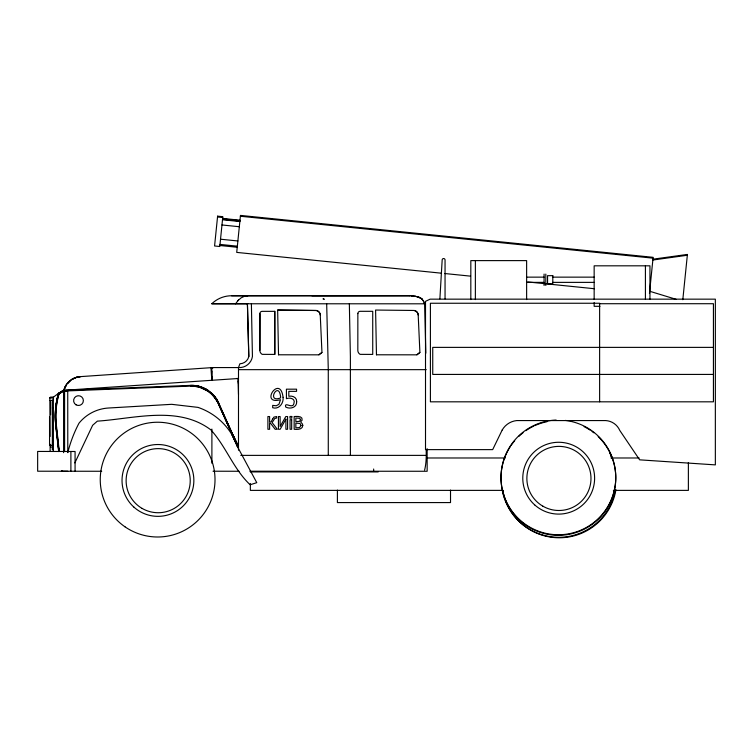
<?xml version="1.0" encoding="UTF-8"?>
<svg xmlns="http://www.w3.org/2000/svg" width="753" height="753" viewBox="0 0 753 753"><rect width="100%" height="100%" fill="white"/><g stroke="black" fill="none" stroke-linecap="round" stroke-linejoin="round"><path stroke-width="1.13" d="M259.86 350.371L259.898 313.559A2.268 2.259 0 0 1 262.251 311.347L274.789 311.347L274.789 354.409L262.232 354.362A4.565 4.556 0 0 1 259.86 350.371L259.917 313.606M211.819 376.651L211.809 380.19L210.953 367.671M50.131 397.415L53.378 397.255A60.984 60.984 0 0 1 63.817 390.289L63.864 391.042L190.707 386.101L190.725 385.385C203.178 384.952 215.405 393.113 219.518 404.907L238.362 447.188L233.439 436.175M439.884 298.837L442.171 259.973A1.44 1.44 0 0 1 443.611 258.533A1.44 1.44 0 0 1 445.051 259.973L445.051 298.837M193.803 385.47L193.747 386.176L199.686 387.268L207.866 391.108L208.261 390.515A30.007 30.007 0 0 0 190.707 385.385L63.836 390.327A60.72 60.72 0 0 0 58.433 393.546A82.115 82.115 0 0 0 55.6 423.892L58.659 451.489M49.877 397.979L50.027 397.462M649.453 293.491L653.124 257.328L240.471 215.414L236.715 252.396L441.286 273.179M682.811 299.694L687.414 254.429L652.936 259.201M196.74 386.562L196.872 385.865L190.725 385.621M68.09 451.489L68.316 450.586M63.967 390.553L58.612 393.678L57.972 396.059A81.813 81.813 0 0 0 55.901 423.864L56.682 431.78M58.273 396.144L58.885 393.875L61.426 392.417M199.686 387.268L199.884 386.581L196.862 385.922M62.518 391.193L63.845 390.336C65.417 384.049 70.537 378.853 76.834 377.281M202.538 388.256L202.811 387.597M74.848 462.907L92.638 425.285L97.344 421.143C134.467 418.668 178.292 405.236 210.934 429.925C226.173 446.783 233.496 469.015 250.128 484.763L256.773 482.673L237.844 447.386L217.824 402.3M205.277 389.546L205.607 388.915M212.741 367.963L213.137 367.539L80.317 376.632A18.345 18.317 86.1 0 0 63.836 390.327A60.635 60.635 0 0 0 58.48 393.584A82.03 82.03 0 0 0 55.656 423.892M235.548 303.807L238.494 299.976M210.736 392.379L210.275 392.925L214.483 397.255L217.711 402.366L218.342 402.046M237.722 300.824L241.101 297.877L244.349 296.324M212.487 394.986L213.005 394.487M214.483 397.255L215.038 396.822M318.914 354.785L321.936 352.432M416.87 354.785L419.882 352.432M58.696 393.734L59.901 392.897M64.014 390.647L58.79 393.8L58.169 396.116A81.71 81.71 0 0 0 56.004 423.854M216.224 399.73L216.826 399.344M60.033 393.132L64.071 390.741M73.305 378.693L71.667 379.672A18.364 18.317 86.1 0 1 80.58 376.622L78.425 376.858M61.2 392.049L62.584 391.296M62.772 391.635L64.146 390.892L63.817 390.289M50.235 397.33L53.397 397.302M232.931 436.429L233.562 436.109L236.771 442.548L238.503 447.141L237.844 447.386A63.506 63.506 0 0 0 198.001 407.382L171.703 404.323L108.404 408.022A41.048 41.048 0 0 0 78.99 423.205A130.222 130.222 0 0 0 67.789 452.628L67.732 391.108L63.581 391.061M323.63 298.687L323.028 298.969L323.555 298.612L324.374 299.459M237.826 447.338L238.485 447.094L237.844 447.386L231.651 434.17M74.763 377.902L78.688 376.848M237.901 447.31L219.048 405.123M244.339 296.277L246.645 295.854M67.742 471.265L61.417 471.218L62.047 471.124M61.435 471.265L62.066 471.171M652.851 260.02L687.329 255.248M63.836 390.327L238.494 378.486L236.583 378.486M246.626 295.807L247.822 295.797M311.902 295.75L409.867 295.656L231.613 295.797M526.629 277.142L544.071 277.142M552.796 277.142L594.155 277.142M526.629 282.375L544.071 282.375M552.796 282.375L594.155 282.375M409.867 295.656L231.595 295.75A28.529 28.51 -90 0 0 211.791 303.76L424.636 303.807L425.831 353.195M211.791 303.76L247.803 303.76M424.155 303.713L424.636 303.807L424.118 302.537M599.623 303.713L713.43 303.713L713.43 401.82L430.405 401.82L430.405 303.252L599.623 303.252L599.623 401.82M599.972 306.32L594.155 306.32L594.155 302.584M713.43 347.378L432.74 347.378L432.74 374.42L713.43 374.42M278.506 354.785L318.933 354.832L321.955 352.479L320.251 314.97A4.8 4.782 0 0 0 316.316 310.471L277.65 310.048L278.525 354.832M376.453 354.785L416.889 354.832L419.901 352.479L418.197 314.97A4.8 4.782 0 0 0 414.272 310.471L375.596 310.048L376.472 354.832M211.922 371.078A18.317 2.024 86.1 0 0 211.809 380.19L211.809 367.568L238.494 367.568A13.159 13.112 0 0 0 252.434 356.489L251.389 303.807M238.494 369.657L426.226 369.657M53.397 397.979L49.858 397.932L49.877 400.445L53.397 400.445M53.397 400.107L52.352 400.107L52.352 449.739L53.397 449.673M52.352 407.938L53.397 407.938M52.352 444.571L53.397 444.571M53.397 445.437L50.131 445.437L50.131 451.489M240.781 455.377L426.226 455.377L426.226 449.503M426.951 457.984L505.319 457.984M611.003 457.984L639.137 457.984M101.721 471.265L37.65 471.218L37.65 451.442L75.074 451.489L75.074 471.265M213.033 471.218L239.059 471.265M249.911 471.218L427.158 471.265L427.139 448.684M250.354 471.915L378.213 471.915M503.249 490.382L250.354 490.382L250.354 483.454M613.384 490.382L688.374 490.382L688.374 462.606M277.669 310.095L316.335 310.518A4.8 4.782 0 0 1 320.27 315.018M190.716 385.724L193.775 385.8M190.716 385.837L196.787 386.317M190.716 385.969C197.813 385.8 204.91 388.275 210.36 392.821M411.693 295.854L409.848 295.609L411.693 295.854A28.529 28.529 0 0 1 417.096 296.729L421.576 298.687M190.707 385.442L190.707 386.101M411.675 295.807L413.51 296.033M240.395 216.243L653.039 258.157M217.523 216.986L222.728 217.513M222.634 218.436L239.991 220.196M222.577 218.935L239.934 220.704M222.549 219.255L239.906 221.015M222.502 219.763L239.849 221.523M221.966 224.968L239.322 226.728M220.525 239.209L237.882 240.969M219.989 244.414L237.346 246.184M219.885 245.506L237.242 247.266M444.797 273.527L470.512 276.144M527.797 281.961L594.428 288.728M193.785 385.696L199.818 386.807L205.447 389.216M413.491 295.985L415.317 296.324M415.298 296.277L418.216 297.059M196.806 386.195L199.79 386.91M418.197 297.011L420.447 297.877M649.679 291.26L676.053 299.299M199.846 386.713L208.129 390.713M199.752 387.023L205.39 389.32L212.76 394.723M205.578 388.972L208.223 390.562M58.423 393.499L58.988 393.951L58.386 396.172A81.484 81.484 0 0 0 56.23 423.835L59.299 451.489M208.186 390.628L212.901 394.581L216.779 399.382M208.007 390.892L212.675 394.807L218.041 402.196L238.287 447.131M421.482 298.565L422.329 299.459L421.558 298.64M212.835 394.647L216.629 399.466M212.581 394.892L216.337 399.655M423.638 301.445L422.311 299.412A6.598 6.598 0 0 0 418.856 297.2M234.324 438.274L216.44 399.589M216.713 399.419L233.355 436.213M423.092 300.353L423.675 301.539M234.277 438.293L238.08 447.301M423.619 301.398L424.137 302.584M238.117 380.971L238.494 383.87M59.073 451.518L58.103 443.63M58.969 451.527L57.096 435.733M58.79 451.555L56.588 431.789M58.216 443.611L56.899 431.761M57.209 435.723L56.381 427.817M56.852 435.761L55.722 423.883A81.926 81.926 0 0 1 58.546 393.621M56.117 423.845L56.494 427.808M211.791 367.52L211.828 368.443M238.042 378.448L238.494 394.459M248.801 356.527L247.417 303.76L248.819 356.574A9.497 9.469 0 0 1 239.887 363.784L238.494 367.568L238.494 450.2M326.68 303.807L328.28 369.657L328.28 455.377M349.345 303.807L350.39 356.489L350.39 455.377M49.858 400.398L50.075 436.495M649.952 299.289L649.952 265.818L594.155 265.818L594.155 299.289M645.415 265.818L645.415 299.289M545.821 274.092L545.821 285.481M544.071 274.092L544.071 285.481M526.629 299.581L526.629 260.613L470.823 260.613L470.823 299.581M475.369 260.613L475.369 299.581M450.52 490.09L450.52 502.58L337.4 502.58L337.4 490.09M373.657 469.015L373.657 471.265M274.77 311.309L274.77 354.362M211.894 429.088L211.894 463.255M70.895 451.489L70.895 471.265M64.579 391.108L64.589 451.489M63.581 391.014L63.61 452.675M53.378 397.255L53.397 451.489M50.602 401.669L50.602 414.818M49.547 416.682L49.557 445.051M212.478 367.963A18.317 2.024 86.1 0 1 212.864 367.539M50.78 447.498A100.525 100.525 0 0 1 50.244 444.317A100.525 100.525 0 0 0 50.762 447.451M62.499 391.146A60.419 60.419 0 0 0 58.527 393.574A60.635 60.635 0 0 1 63.826 390.346M414.282 310.518A4.8 4.782 0 0 1 418.216 315.018M426.245 455.377A22.308 6.391 -90 0 1 424.588 470.173M615.926 489.648A57.388 57.388 0 0 1 507.418 504.934M506.938 503.889A57.388 57.388 0 0 1 502.835 490.664M609.601 452.779A57.388 57.388 0 0 1 612.104 457.946M615.173 490.335A57.388 57.388 0 0 1 502.279 490.212M610.608 455.396A57.388 57.388 0 0 1 611.991 458.549M565.352 420.419A57.388 57.388 0 0 1 606.014 509.386A57.388 57.388 0 0 1 508.284 505.348A57.388 57.388 0 0 1 556.147 420.033M598.193 436.599A57.388 57.388 0 0 1 602.052 515.174A57.388 57.388 0 0 1 523.853 523.768A57.388 57.388 0 0 1 510.562 446.228M511.202 445.287A57.388 57.388 0 0 1 514.713 440.712M518.695 436.495A57.388 57.388 0 0 1 523.043 432.73M525.839 430.678A57.388 57.388 0 0 1 533.849 426.066M534.894 425.586A57.388 57.388 0 0 1 546.989 421.699M584.083 426.631A57.388 57.388 0 0 1 590.098 430.104M591.98 431.413A57.388 57.388 0 0 1 593.816 432.796M357.854 313.559L357.826 350.418A4.565 4.556 0 0 0 360.179 354.362L372.735 354.409L372.726 311.309L360.179 311.309A2.268 2.259 0 0 0 357.873 313.606M280.587 396.775L280.53 397.942C265.8 403.467 278.704 379.973 280.587 396.775M283.072 397.311C283.806 403.147 279.024 409.707 272.69 407.75L272.69 405.387L276.276 405.782L278.949 404.276L280.521 399.702C258.938 405.547 280.116 373.535 283.072 397.311M296.673 401.773C297.021 407.542 289.943 409.528 285.669 406.987C284.097 401.057 292.823 409.547 293.915 403.486C295.797 398.685 289.896 397.151 286.422 398.695L286.422 389.179L296.56 389.179L296.56 391.353L288.823 391.353L288.823 396.266C292.465 395.4 297.115 397.48 296.673 401.773M301.031 425.436L299.581 427.563L295.854 427.826L295.854 423.13L299.995 423.459L301.031 425.436M217.608 216.158L214.577 245.977L219.782 246.504L222.813 216.685L217.608 216.158M302.791 425.37C302.753 429.709 297.171 429.568 294.159 429.266L294.159 416.55C296.823 416.371 303.064 415.769 302.075 420.268C298.828 422.602 302.734 422.461 302.791 425.37M300.428 419.656L299.722 421.294L295.854 421.718L295.854 417.99L299.779 418.329L300.428 419.656M272.605 419.11L271.174 421.774L269.593 422.282L269.593 416.55L267.899 416.55L267.899 429.266L269.593 429.266L269.593 423.44L270.656 423.44L275.156 429.266L277.302 429.266L272.144 422.584L274.751 418.47L276.643 418.056L276.643 416.55L273.913 417.096L272.605 419.11M65.436 386.75L64.683 388.501A18.364 18.317 86.1 0 1 66.377 385.094L65.436 386.75M502.195 430.01L492.678 449.626L425.511 449.626L425.511 301.341L430.123 299.157L715.35 299.157L715.35 464.883L639.636 459.838L619.785 430.452A16.397 16.397 0 0 0 605.694 420.569L516.727 420.569A18.994 18.994 0 0 0 502.195 430.01M285.905 419.167L280.154 429.266L278.441 429.266L278.441 416.55L280.125 416.55L280.125 426.48L285.801 416.55L287.58 416.55L287.58 429.266L285.905 429.266L285.905 419.167M68.739 382.1L67.478 383.541A18.364 18.317 86.1 0 1 70.142 380.811L68.739 382.1M552.796 275.664L547.563 275.664L547.563 283.862L552.796 283.862L552.796 275.664M291.788 416.465L289.961 416.465L289.961 418.131L291.788 418.131L291.788 416.465M291.675 419.722L290.065 419.722L290.065 429.266L291.675 429.266L291.675 419.722M76.053 404.832A4.876 4.876 0 0 0 83.376 400.605A4.876 4.876 0 0 0 76.053 396.379A4.876 4.876 0 0 0 76.053 404.832M133.93 507.145A35.918 35.918 0 0 0 193.079 487.869A35.918 35.918 0 0 0 146.816 446.284A35.918 35.918 0 0 0 133.93 507.145M124.979 526.808A57.388 57.388 0 0 0 214.821 484.301A57.388 57.388 0 0 0 133.093 427.742A57.388 57.388 0 0 0 124.979 526.808M142.11 508.416A32.05 32.05 0 0 0 190.227 480.725A32.05 32.05 0 0 0 142.185 452.901A32.05 32.05 0 0 0 142.11 508.416M534.686 504.896A35.918 35.918 0 0 0 593.835 485.629A35.918 35.918 0 0 0 547.572 444.035A35.918 35.918 0 0 0 534.686 504.896M542.866 506.176A32.05 32.05 0 0 0 590.983 478.475A32.05 32.05 0 0 0 542.941 450.652A32.05 32.05 0 0 0 542.866 506.176"/></g></svg>
